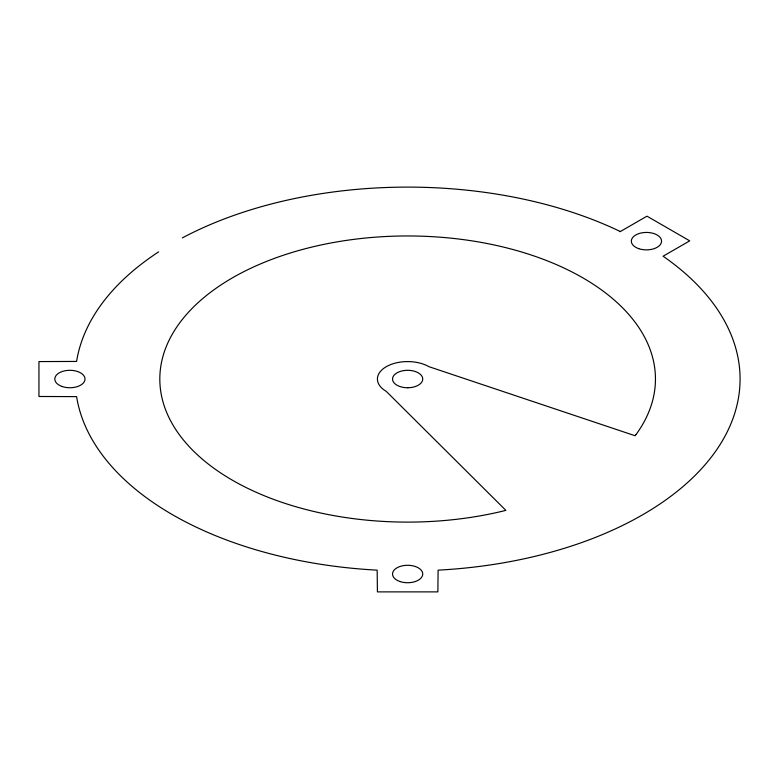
<?xml version="1.0" encoding="UTF-8"?>
<svg xmlns="http://www.w3.org/2000/svg" width="779" height="779" viewBox="0 0 779 779"><rect width="100%" height="100%" fill="white"/><g stroke="black" fill="none" stroke-linecap="round" stroke-linejoin="round"><path stroke-width="1.17" d="M620.103 231.684L646.969 216.173L689.717 240.847L663.085 256.223L665.412 257.839A332.438 191.926 0 0 1 711.422 456.981L708.598 460.535A332.438 191.926 0 0 1 548.806 552.798L542.642 554.424A332.438 191.926 0 0 1 438.11 570.15L437.856 591.884L377.416 591.884L377.163 570.15A332.438 191.926 0 0 1 76.595 396.628L38.95 396.482L38.95 361.583L76.595 361.437A332.438 191.926 0 0 1 158.634 251.87M620.347 231.548L617.543 230.204A332.438 191.926 0 0 0 182.354 237.897M636.102 434.458L635.128 435.753L429.005 366.695A30.225 17.45 0 0 0 396.209 362.878A30.225 17.45 0 0 0 377.416 378.857L377.416 379.207A30.225 17.45 0 0 0 386.267 391.37L505.873 510.372L503.633 510.936A247.81 143.073 0 0 1 161.993 397.942A247.81 143.073 0 0 1 440.398 237.215A247.81 143.073 0 0 1 636.102 434.458M407.787 387.757L407.475 387.757A15.113 8.725 0 0 1 392.528 379.12L392.528 378.945A15.113 8.725 0 0 1 407.68 370.307A15.113 8.725 0 0 1 422.744 379.003A15.113 8.725 0 0 1 407.787 387.757M638.761 248.667A15.113 8.725 0 0 0 661.556 241.247A15.113 8.725 0 0 0 639.023 233.554A15.113 8.725 0 0 0 638.761 248.667M399.948 581.524A15.113 8.725 0 0 0 422.744 574.104A15.113 8.725 0 0 0 400.211 566.411A15.113 8.725 0 0 0 399.948 581.524M62.223 386.54A15.113 8.725 0 0 0 85.018 379.12A15.113 8.725 0 0 0 62.495 371.427A15.113 8.725 0 0 0 62.223 386.54"/></g></svg>
